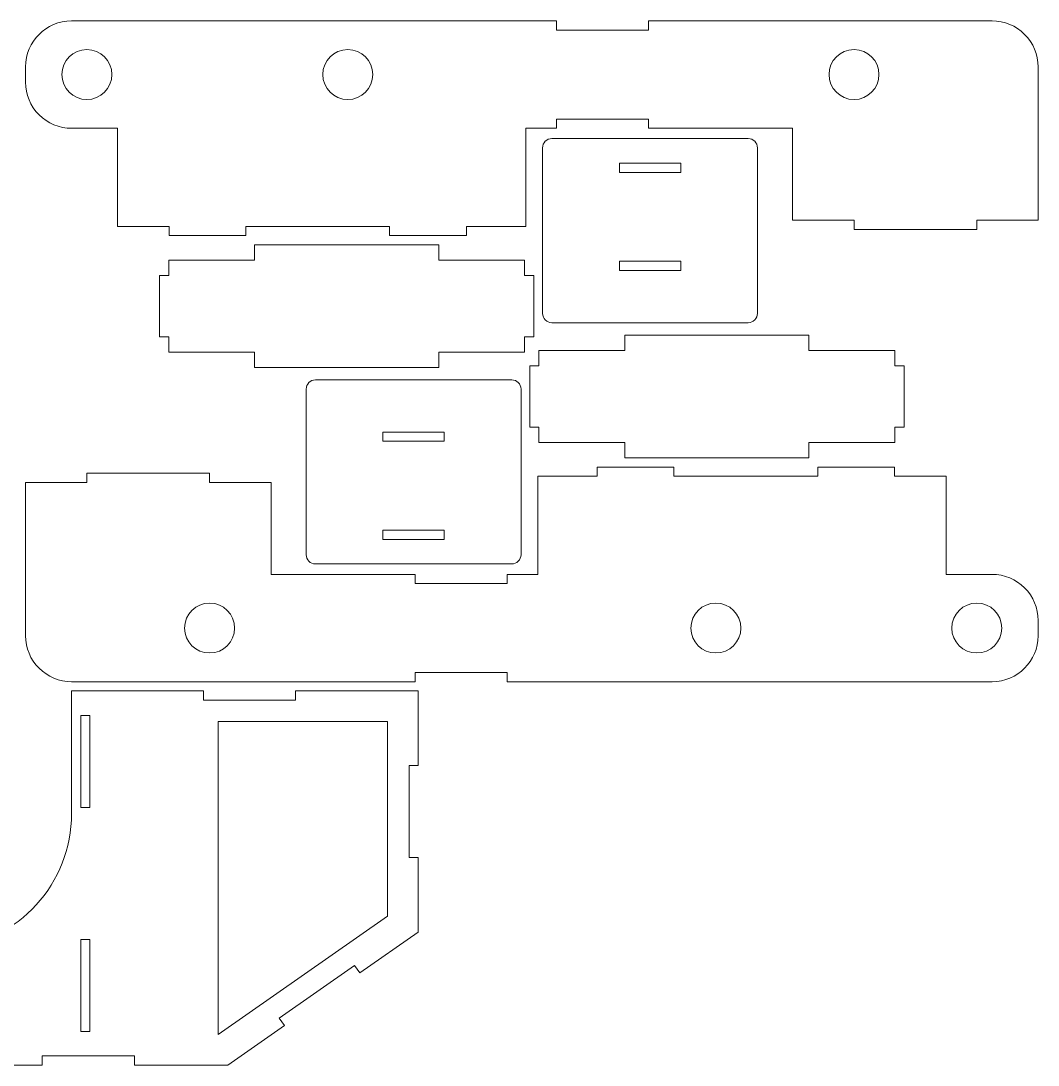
# Model space of a CAD drawing. Header units: millimetres. Extents: x -552 to 552, y -324 to 324.
# Drawn here: x -284 to 47.5, y -22.1 to 318.3 of the extents above; entities that cross this region are included whole.
import ezdxf

# ---------------------------------------------------------------- set-up
doc = ezdxf.new("R2010")
doc.units = ezdxf.units.MM
doc.header["$MEASUREMENT"] = 0
doc.layers.add('Camada 1', color=7, linetype='Continuous')

msp = doc.modelspace()

# ---------------------------------------------------------------- linework, layer by layer
at = {"layer": 'Camada 1', "color": 250, "lineweight": 20}
for points, knots in [([(-109.5236, 318.3241), (-109.5236, 318.3241), (-267.5236, 318.3241), (-267.5236, 318.3241), (-267.5236, 318.3241), (-275.8078, 318.3241), (-282.5236, 311.6084), (-282.5236, 303.3241), (-282.5236, 303.3241), (-282.5236, 303.3241), (-282.5236, 298.3241), (-282.5236, 298.3241), (-282.5236, 298.3241), (-282.5236, 294.3459), (-280.9432, 290.5305), (-278.1302, 287.7175), (-278.1302, 287.7175), (-275.3172, 284.9045), (-271.5018, 283.3241), (-267.5236, 283.3241), (-267.5236, 283.3241), (-267.5236, 283.3241), (-252.5236, 283.3241), (-252.5236, 283.3241), (-252.5236, 283.3241), (-252.5236, 283.3241), (-252.5236, 251.3241), (-252.5236, 251.3241), (-252.5236, 251.3241), (-252.5236, 251.3241), (-235.6903, 251.3241), (-235.6903, 251.3241), (-235.6903, 251.3241), (-235.6903, 251.3241), (-235.6903, 248.3241), (-235.6903, 248.3241), (-235.6903, 248.3241), (-235.6903, 248.3241), (-210.6903, 248.3241), (-210.6903, 248.3241), (-210.6903, 248.3241), (-210.6903, 248.3241), (-210.6903, 251.3241), (-210.6903, 251.3241), (-210.6903, 251.3241), (-210.6903, 251.3241), (-163.8569, 251.3241), (-163.8569, 251.3241), (-163.8569, 251.3241), (-163.8569, 251.3241), (-163.8569, 248.3241), (-163.8569, 248.3241), (-163.8569, 248.3241), (-163.8569, 248.3241), (-138.8569, 248.3241), (-138.8569, 248.3241), (-138.8569, 248.3241), (-138.8569, 248.3241), (-138.8569, 251.3241), (-138.8569, 251.3241), (-138.8569, 251.3241), (-138.8569, 251.3241), (-119.5236, 251.3241), (-119.5236, 251.3241), (-119.5236, 251.3241), (-119.5236, 251.3241), (-119.5236, 283.3241), (-119.5236, 283.3241), (-119.5236, 283.3241), (-119.5236, 283.3241), (-109.5236, 283.3241), (-109.5236, 283.3241), (-109.5236, 283.3241), (-109.5236, 283.3241), (-109.5236, 286.3241), (-109.5236, 286.3241), (-109.5236, 286.3241), (-109.5236, 286.3241), (-79.5236, 286.3241), (-79.5236, 286.3241), (-79.5236, 286.3241), (-79.5236, 286.3241), (-79.5236, 283.3241), (-79.5236, 283.3241), (-79.5236, 283.3241), (-79.5236, 283.3241), (-32.5236, 283.3241), (-32.5236, 283.3241), (-32.5236, 283.3241), (-32.5236, 283.3241), (-32.5236, 253.3241), (-32.5236, 253.3241), (-32.5236, 253.3241), (-32.5236, 253.3241), (-12.5236, 253.3241), (-12.5236, 253.3241), (-12.5236, 253.3241), (-12.5236, 253.3241), (-12.5236, 250.3241), (-12.5236, 250.3241), (-12.5236, 250.3241), (-12.5236, 250.3241), (27.4764, 250.3241), (27.4764, 250.3241), (27.4764, 250.3241), (27.4764, 250.3241), (27.4764, 253.3241), (27.4764, 253.3241), (27.4764, 253.3241), (27.4764, 253.3241), (47.4764, 253.3241), (47.4764, 253.3241), (47.4764, 253.3241), (47.4764, 253.3241), (47.4764, 303.3241), (47.4764, 303.3241), (47.4764, 303.3241), (47.4764, 307.3023), (45.896, 311.1177), (43.083, 313.9307), (43.083, 313.9307), (40.27, 316.7437), (36.4546, 318.3241), (32.4764, 318.3241), (32.4764, 318.3241), (32.4764, 318.3241), (-79.5236, 318.3241), (-79.5236, 318.3241), (-79.5236, 318.3241), (-79.5236, 318.3241), (-79.5236, 315.3241), (-79.5236, 315.3241), (-79.5236, 315.3241), (-79.5236, 315.3241), (-109.5236, 315.3241), (-109.5236, 315.3241), (-109.5236, 315.3241), (-109.5236, 315.3241), (-109.5236, 318.3241), (-109.5236, 318.3241)], [0, 0, 0, 0, 0.02777778, 0.02777778, 0.02777778, 0.02777778, 0.05555556, 0.05555556, 0.05555556, 0.05555556, 0.08333333, 0.08333333, 0.08333333, 0.08333333, 0.11111111, 0.11111111, 0.11111111, 0.11111111, 0.13888889, 0.13888889, 0.13888889, 0.13888889, 0.16666667, 0.16666667, 0.16666667, 0.16666667, 0.19444444, 0.19444444, 0.19444444, 0.19444444, 0.22222222, 0.22222222, 0.22222222, 0.22222222, 0.25, 0.25, 0.25, 0.25, 0.27777778, 0.27777778, 0.27777778, 0.27777778, 0.30555556, 0.30555556, 0.30555556, 0.30555556, 0.33333333, 0.33333333, 0.33333333, 0.33333333, 0.36111111, 0.36111111, 0.36111111, 0.36111111, 0.38888889, 0.38888889, 0.38888889, 0.38888889, 0.41666667, 0.41666667, 0.41666667, 0.41666667, 0.44444444, 0.44444444, 0.44444444, 0.44444444, 0.47222222, 0.47222222, 0.47222222, 0.47222222, 0.5, 0.5, 0.5, 0.5, 0.52777778, 0.52777778, 0.52777778, 0.52777778, 0.55555556, 0.55555556, 0.55555556, 0.55555556, 0.58333333, 0.58333333, 0.58333333, 0.58333333, 0.61111111, 0.61111111, 0.61111111, 0.61111111, 0.63888889, 0.63888889, 0.63888889, 0.63888889, 0.66666667, 0.66666667, 0.66666667, 0.66666667, 0.69444444, 0.69444444, 0.69444444, 0.69444444, 0.72222222, 0.72222222, 0.72222222, 0.72222222, 0.75, 0.75, 0.75, 0.75, 0.77777778, 0.77777778, 0.77777778, 0.77777778, 0.80555556, 0.80555556, 0.80555556, 0.80555556, 0.83333333, 0.83333333, 0.83333333, 0.83333333, 0.86111111, 0.86111111, 0.86111111, 0.86111111, 0.88888889, 0.88888889, 0.88888889, 0.88888889, 0.91666667, 0.91666667, 0.91666667, 0.91666667, 0.94444444, 0.94444444, 0.94444444, 0.94444444, 1, 1, 1, 1]), ([(-254.3842, 300.8241), (-254.3842, 296.3288), (-258.0283, 292.6847), (-262.5236, 292.6847), (-262.5236, 292.6847), (-267.0189, 292.6847), (-270.663, 296.3288), (-270.663, 300.8241), (-270.663, 300.8241), (-270.663, 305.3194), (-267.0188, 308.9635), (-262.5236, 308.9635), (-262.5236, 308.9635), (-258.0283, 308.9635), (-254.3842, 305.3193), (-254.3842, 300.8241)], [0, 0, 0, 0, 0.2, 0.2, 0.2, 0.2, 0.4, 0.4, 0.4, 0.4, 0.6, 0.6, 0.6, 0.6, 1, 1, 1, 1]), ([(-169.3842, 300.8241), (-169.3842, 296.3288), (-173.0283, 292.6847), (-177.5236, 292.6847), (-177.5236, 292.6847), (-182.0189, 292.6847), (-185.663, 296.3288), (-185.663, 300.8241), (-185.663, 300.8241), (-185.663, 305.3194), (-182.0188, 308.9635), (-177.5236, 308.9635), (-177.5236, 308.9635), (-173.0283, 308.9635), (-169.3842, 305.3193), (-169.3842, 300.8241)], [0, 0, 0, 0, 0.2, 0.2, 0.2, 0.2, 0.4, 0.4, 0.4, 0.4, 0.6, 0.6, 0.6, 0.6, 1, 1, 1, 1]), ([(-12.5236, 292.6847), (-17.0189, 292.6847), (-20.663, 296.3288), (-20.663, 300.8241), (-20.663, 300.8241), (-20.663, 305.3194), (-17.0188, 308.9635), (-12.5236, 308.9635), (-12.5236, 308.9635), (-8.0283, 308.9635), (-4.3842, 305.3193), (-4.3842, 300.8241), (-4.3842, 300.8241), (-4.3842, 296.3288), (-8.0283, 292.6847), (-12.5236, 292.6847)], [0, 0, 0, 0, 0.2, 0.2, 0.2, 0.2, 0.4, 0.4, 0.4, 0.4, 0.6, 0.6, 0.6, 0.6, 1, 1, 1, 1]), ([(-114.001, 276.9351), (-114.001, 277.7307), (-113.6849, 278.4938), (-113.1223, 279.0564), (-113.1223, 279.0564), (-112.5597, 279.619), (-111.7966, 279.9351), (-111.001, 279.9351), (-111.001, 279.9351), (-111.001, 279.9351), (-47.001, 279.9351), (-47.001, 279.9351), (-47.001, 279.9351), (-46.2054, 279.9351), (-45.4423, 279.619), (-44.8797, 279.0564), (-44.8797, 279.0564), (-44.3171, 278.4938), (-44.001, 277.7307), (-44.001, 276.9351), (-44.001, 276.9351), (-44.001, 276.9351), (-44.001, 222.9351), (-44.001, 222.9351), (-44.001, 222.9351), (-44.001, 222.1395), (-44.3171, 221.3764), (-44.8797, 220.8138), (-44.8797, 220.8138), (-45.4423, 220.2512), (-46.2054, 219.9351), (-47.001, 219.9351), (-47.001, 219.9351), (-47.001, 219.9351), (-111.001, 219.9351), (-111.001, 219.9351), (-111.001, 219.9351), (-112.6578, 219.9351), (-114.001, 221.2782), (-114.001, 222.9351), (-114.001, 222.9351), (-114.001, 222.9351), (-114.001, 276.9351), (-114.001, 276.9351)], [0, 0, 0, 0, 0.08333333, 0.08333333, 0.08333333, 0.08333333, 0.16666667, 0.16666667, 0.16666667, 0.16666667, 0.25, 0.25, 0.25, 0.25, 0.33333333, 0.33333333, 0.33333333, 0.33333333, 0.41666667, 0.41666667, 0.41666667, 0.41666667, 0.5, 0.5, 0.5, 0.5, 0.58333333, 0.58333333, 0.58333333, 0.58333333, 0.66666667, 0.66666667, 0.66666667, 0.66666667, 0.75, 0.75, 0.75, 0.75, 0.83333333, 0.83333333, 0.83333333, 0.83333333, 1, 1, 1, 1]), ([(-89.001, 268.9351), (-89.001, 268.9351), (-69.001, 268.9351), (-69.001, 268.9351), (-69.001, 268.9351), (-69.001, 268.9351), (-69.001, 271.9351), (-69.001, 271.9351), (-69.001, 271.9351), (-69.001, 271.9351), (-89.001, 271.9351), (-89.001, 271.9351), (-89.001, 271.9351), (-89.001, 271.9351), (-89.001, 268.9351), (-89.001, 268.9351)], [0, 0, 0, 0, 0.2, 0.2, 0.2, 0.2, 0.4, 0.4, 0.4, 0.4, 0.6, 0.6, 0.6, 0.6, 1, 1, 1, 1]), ([(-147.8569, 205.3241), (-147.8569, 205.3241), (-207.8569, 205.3241), (-207.8569, 205.3241), (-207.8569, 205.3241), (-207.8569, 205.3241), (-207.8569, 210.3241), (-207.8569, 210.3241), (-207.8569, 210.3241), (-207.8569, 210.3241), (-235.8569, 210.3241), (-235.8569, 210.3241), (-235.8569, 210.3241), (-235.8569, 210.3241), (-235.8569, 215.3241), (-235.8569, 215.3241), (-235.8569, 215.3241), (-235.8569, 215.3241), (-238.8569, 215.3241), (-238.8569, 215.3241), (-238.8569, 215.3241), (-238.8569, 215.3241), (-238.8569, 235.3241), (-238.8569, 235.3241), (-238.8569, 235.3241), (-238.8569, 235.3241), (-235.8569, 235.3241), (-235.8569, 235.3241), (-235.8569, 235.3241), (-235.8569, 235.3241), (-235.8569, 240.3241), (-235.8569, 240.3241), (-235.8569, 240.3241), (-235.8569, 240.3241), (-207.8569, 240.3241), (-207.8569, 240.3241), (-207.8569, 240.3241), (-207.8569, 240.3241), (-207.8569, 245.3241), (-207.8569, 245.3241), (-207.8569, 245.3241), (-207.8569, 245.3241), (-147.8569, 245.3241), (-147.8569, 245.3241), (-147.8569, 245.3241), (-147.8569, 245.3241), (-147.8569, 240.3241), (-147.8569, 240.3241), (-147.8569, 240.3241), (-147.8569, 240.3241), (-119.8569, 240.3241), (-119.8569, 240.3241), (-119.8569, 240.3241), (-119.8569, 240.3241), (-119.8569, 235.3241), (-119.8569, 235.3241), (-119.8569, 235.3241), (-119.8569, 235.3241), (-116.8569, 235.3241), (-116.8569, 235.3241), (-116.8569, 235.3241), (-116.8569, 235.3241), (-116.8569, 215.3241), (-116.8569, 215.3241), (-116.8569, 215.3241), (-116.8569, 215.3241), (-119.8569, 215.3241), (-119.8569, 215.3241), (-119.8569, 215.3241), (-119.8569, 215.3241), (-119.8569, 210.3241), (-119.8569, 210.3241), (-119.8569, 210.3241), (-119.8569, 210.3241), (-147.8569, 210.3241), (-147.8569, 210.3241), (-147.8569, 210.3241), (-147.8569, 210.3241), (-147.8569, 205.3241), (-147.8569, 205.3241)], [0, 0, 0, 0, 0.04761905, 0.04761905, 0.04761905, 0.04761905, 0.0952381, 0.0952381, 0.0952381, 0.0952381, 0.14285714, 0.14285714, 0.14285714, 0.14285714, 0.19047619, 0.19047619, 0.19047619, 0.19047619, 0.23809524, 0.23809524, 0.23809524, 0.23809524, 0.28571429, 0.28571429, 0.28571429, 0.28571429, 0.33333333, 0.33333333, 0.33333333, 0.33333333, 0.38095238, 0.38095238, 0.38095238, 0.38095238, 0.42857143, 0.42857143, 0.42857143, 0.42857143, 0.47619048, 0.47619048, 0.47619048, 0.47619048, 0.52380952, 0.52380952, 0.52380952, 0.52380952, 0.57142857, 0.57142857, 0.57142857, 0.57142857, 0.61904762, 0.61904762, 0.61904762, 0.61904762, 0.66666667, 0.66666667, 0.66666667, 0.66666667, 0.71428571, 0.71428571, 0.71428571, 0.71428571, 0.76190476, 0.76190476, 0.76190476, 0.76190476, 0.80952381, 0.80952381, 0.80952381, 0.80952381, 0.85714286, 0.85714286, 0.85714286, 0.85714286, 0.9047619, 0.9047619, 0.9047619, 0.9047619, 1, 1, 1, 1]), ([(-69.001, 239.9351), (-69.001, 239.9351), (-89.001, 239.9351), (-89.001, 239.9351), (-89.001, 239.9351), (-89.001, 239.9351), (-89.001, 236.9351), (-89.001, 236.9351), (-89.001, 236.9351), (-89.001, 236.9351), (-69.001, 236.9351), (-69.001, 236.9351), (-69.001, 236.9351), (-69.001, 236.9351), (-69.001, 239.9351), (-69.001, 239.9351)], [0, 0, 0, 0, 0.2, 0.2, 0.2, 0.2, 0.4, 0.4, 0.4, 0.4, 0.6, 0.6, 0.6, 0.6, 1, 1, 1, 1]), ([(-87.1903, 215.8774), (-87.1903, 215.8774), (-27.1903, 215.8774), (-27.1903, 215.8774), (-27.1903, 215.8774), (-27.1903, 215.8774), (-27.1903, 210.8774), (-27.1903, 210.8774), (-27.1903, 210.8774), (-27.1903, 210.8774), (0.8097, 210.8774), (0.8097, 210.8774), (0.8097, 210.8774), (0.8097, 210.8774), (0.8097, 205.8774), (0.8097, 205.8774), (0.8097, 205.8774), (0.8097, 205.8774), (3.8097, 205.8774), (3.8097, 205.8774), (3.8097, 205.8774), (3.8097, 205.8774), (3.8097, 185.8774), (3.8097, 185.8774), (3.8097, 185.8774), (3.8097, 185.8774), (0.8097, 185.8774), (0.8097, 185.8774), (0.8097, 185.8774), (0.8097, 185.8774), (0.8097, 180.8774), (0.8097, 180.8774), (0.8097, 180.8774), (0.8097, 180.8774), (-27.1903, 180.8774), (-27.1903, 180.8774), (-27.1903, 180.8774), (-27.1903, 180.8774), (-27.1903, 175.8774), (-27.1903, 175.8774), (-27.1903, 175.8774), (-27.1903, 175.8774), (-87.1903, 175.8774), (-87.1903, 175.8774), (-87.1903, 175.8774), (-87.1903, 175.8774), (-87.1903, 180.8774), (-87.1903, 180.8774), (-87.1903, 180.8774), (-87.1903, 180.8774), (-115.1903, 180.8774), (-115.1903, 180.8774), (-115.1903, 180.8774), (-115.1903, 180.8774), (-115.1903, 185.8774), (-115.1903, 185.8774), (-115.1903, 185.8774), (-115.1903, 185.8774), (-118.1903, 185.8774), (-118.1903, 185.8774), (-118.1903, 185.8774), (-118.1903, 185.8774), (-118.1903, 205.8774), (-118.1903, 205.8774), (-118.1903, 205.8774), (-118.1903, 205.8774), (-115.1903, 205.8774), (-115.1903, 205.8774), (-115.1903, 205.8774), (-115.1903, 205.8774), (-115.1903, 210.8774), (-115.1903, 210.8774), (-115.1903, 210.8774), (-115.1903, 210.8774), (-87.1903, 210.8774), (-87.1903, 210.8774), (-87.1903, 210.8774), (-87.1903, 210.8774), (-87.1903, 215.8774), (-87.1903, 215.8774)], [0, 0, 0, 0, 0.04761905, 0.04761905, 0.04761905, 0.04761905, 0.0952381, 0.0952381, 0.0952381, 0.0952381, 0.14285714, 0.14285714, 0.14285714, 0.14285714, 0.19047619, 0.19047619, 0.19047619, 0.19047619, 0.23809524, 0.23809524, 0.23809524, 0.23809524, 0.28571429, 0.28571429, 0.28571429, 0.28571429, 0.33333333, 0.33333333, 0.33333333, 0.33333333, 0.38095238, 0.38095238, 0.38095238, 0.38095238, 0.42857143, 0.42857143, 0.42857143, 0.42857143, 0.47619048, 0.47619048, 0.47619048, 0.47619048, 0.52380952, 0.52380952, 0.52380952, 0.52380952, 0.57142857, 0.57142857, 0.57142857, 0.57142857, 0.61904762, 0.61904762, 0.61904762, 0.61904762, 0.66666667, 0.66666667, 0.66666667, 0.66666667, 0.71428571, 0.71428571, 0.71428571, 0.71428571, 0.76190476, 0.76190476, 0.76190476, 0.76190476, 0.80952381, 0.80952381, 0.80952381, 0.80952381, 0.85714286, 0.85714286, 0.85714286, 0.85714286, 0.9047619, 0.9047619, 0.9047619, 0.9047619, 1, 1, 1, 1]), ([(-121.0462, 144.2664), (-121.0462, 143.4708), (-121.3623, 142.7077), (-121.9249, 142.1451), (-121.9249, 142.1451), (-122.4875, 141.5825), (-123.2506, 141.2664), (-124.0462, 141.2664), (-124.0462, 141.2664), (-124.0462, 141.2664), (-188.0462, 141.2664), (-188.0462, 141.2664), (-188.0462, 141.2664), (-188.8418, 141.2664), (-189.6049, 141.5825), (-190.1675, 142.1451), (-190.1675, 142.1451), (-190.7301, 142.7077), (-191.0462, 143.4708), (-191.0462, 144.2664), (-191.0462, 144.2664), (-191.0462, 144.2664), (-191.0462, 198.2664), (-191.0462, 198.2664), (-191.0462, 198.2664), (-191.0462, 199.062), (-190.7301, 199.8251), (-190.1675, 200.3877), (-190.1675, 200.3877), (-189.6049, 200.9503), (-188.8418, 201.2664), (-188.0462, 201.2664), (-188.0462, 201.2664), (-188.0462, 201.2664), (-124.0462, 201.2664), (-124.0462, 201.2664), (-124.0462, 201.2664), (-122.3894, 201.2664), (-121.0462, 199.9233), (-121.0462, 198.2664), (-121.0462, 198.2664), (-121.0462, 198.2664), (-121.0462, 144.2664), (-121.0462, 144.2664)], [0, 0, 0, 0, 0.08333333, 0.08333333, 0.08333333, 0.08333333, 0.16666667, 0.16666667, 0.16666667, 0.16666667, 0.25, 0.25, 0.25, 0.25, 0.33333333, 0.33333333, 0.33333333, 0.33333333, 0.41666667, 0.41666667, 0.41666667, 0.41666667, 0.5, 0.5, 0.5, 0.5, 0.58333333, 0.58333333, 0.58333333, 0.58333333, 0.66666667, 0.66666667, 0.66666667, 0.66666667, 0.75, 0.75, 0.75, 0.75, 0.83333333, 0.83333333, 0.83333333, 0.83333333, 1, 1, 1, 1]), ([(-166.0462, 181.2664), (-166.0462, 181.2664), (-146.0462, 181.2664), (-146.0462, 181.2664), (-146.0462, 181.2664), (-146.0462, 181.2664), (-146.0462, 184.2664), (-146.0462, 184.2664), (-146.0462, 184.2664), (-146.0462, 184.2664), (-166.0462, 184.2664), (-166.0462, 184.2664), (-166.0462, 184.2664), (-166.0462, 184.2664), (-166.0462, 181.2664), (-166.0462, 181.2664)], [0, 0, 0, 0, 0.2, 0.2, 0.2, 0.2, 0.4, 0.4, 0.4, 0.4, 0.6, 0.6, 0.6, 0.6, 1, 1, 1, 1]), ([(-125.5236, 102.8774), (-125.5236, 102.8774), (32.4764, 102.8774), (32.4764, 102.8774), (32.4764, 102.8774), (40.7606, 102.8774), (47.4764, 109.5931), (47.4764, 117.8774), (47.4764, 117.8774), (47.4764, 117.8774), (47.4764, 122.8774), (47.4764, 122.8774), (47.4764, 122.8774), (47.4764, 126.8556), (45.896, 130.671), (43.083, 133.484), (43.083, 133.484), (40.27, 136.297), (36.4546, 137.8774), (32.4764, 137.8774), (32.4764, 137.8774), (32.4764, 137.8774), (17.4764, 137.8774), (17.4764, 137.8774), (17.4764, 137.8774), (17.4764, 137.8774), (17.4764, 169.8774), (17.4764, 169.8774), (17.4764, 169.8774), (17.4764, 169.8774), (0.6431, 169.8774), (0.6431, 169.8774), (0.6431, 169.8774), (0.6431, 169.8774), (0.6431, 172.8774), (0.6431, 172.8774), (0.6431, 172.8774), (0.6431, 172.8774), (-24.3569, 172.8774), (-24.3569, 172.8774), (-24.3569, 172.8774), (-24.3569, 172.8774), (-24.3569, 169.8774), (-24.3569, 169.8774), (-24.3569, 169.8774), (-24.3569, 169.8774), (-71.1903, 169.8774), (-71.1903, 169.8774), (-71.1903, 169.8774), (-71.1903, 169.8774), (-71.1903, 172.8774), (-71.1903, 172.8774), (-71.1903, 172.8774), (-71.1903, 172.8774), (-96.1903, 172.8774), (-96.1903, 172.8774), (-96.1903, 172.8774), (-96.1903, 172.8774), (-96.1903, 169.8774), (-96.1903, 169.8774), (-96.1903, 169.8774), (-96.1903, 169.8774), (-115.5236, 169.8774), (-115.5236, 169.8774), (-115.5236, 169.8774), (-115.5236, 169.8774), (-115.5236, 137.8774), (-115.5236, 137.8774), (-115.5236, 137.8774), (-115.5236, 137.8774), (-125.5236, 137.8774), (-125.5236, 137.8774), (-125.5236, 137.8774), (-125.5236, 137.8774), (-125.5236, 134.8774), (-125.5236, 134.8774), (-125.5236, 134.8774), (-125.5236, 134.8774), (-155.5236, 134.8774), (-155.5236, 134.8774), (-155.5236, 134.8774), (-155.5236, 134.8774), (-155.5236, 137.8774), (-155.5236, 137.8774), (-155.5236, 137.8774), (-155.5236, 137.8774), (-202.5236, 137.8774), (-202.5236, 137.8774), (-202.5236, 137.8774), (-202.5236, 137.8774), (-202.5236, 167.8774), (-202.5236, 167.8774), (-202.5236, 167.8774), (-202.5236, 167.8774), (-222.5236, 167.8774), (-222.5236, 167.8774), (-222.5236, 167.8774), (-222.5236, 167.8774), (-222.5236, 170.8774), (-222.5236, 170.8774), (-222.5236, 170.8774), (-222.5236, 170.8774), (-262.5236, 170.8774), (-262.5236, 170.8774), (-262.5236, 170.8774), (-262.5236, 170.8774), (-262.5236, 167.8774), (-262.5236, 167.8774), (-262.5236, 167.8774), (-262.5236, 167.8774), (-282.5236, 167.8774), (-282.5236, 167.8774), (-282.5236, 167.8774), (-282.5236, 167.8774), (-282.5236, 117.8774), (-282.5236, 117.8774), (-282.5236, 117.8774), (-282.5236, 113.8992), (-280.9432, 110.0838), (-278.1302, 107.2708), (-278.1302, 107.2708), (-275.3172, 104.4578), (-271.5018, 102.8774), (-267.5236, 102.8774), (-267.5236, 102.8774), (-267.5236, 102.8774), (-155.5236, 102.8774), (-155.5236, 102.8774), (-155.5236, 102.8774), (-155.5236, 102.8774), (-155.5236, 105.8774), (-155.5236, 105.8774), (-155.5236, 105.8774), (-155.5236, 105.8774), (-125.5236, 105.8774), (-125.5236, 105.8774), (-125.5236, 105.8774), (-125.5236, 105.8774), (-125.5236, 102.8774), (-125.5236, 102.8774)], [0, 0, 0, 0, 0.02777778, 0.02777778, 0.02777778, 0.02777778, 0.05555556, 0.05555556, 0.05555556, 0.05555556, 0.08333333, 0.08333333, 0.08333333, 0.08333333, 0.11111111, 0.11111111, 0.11111111, 0.11111111, 0.13888889, 0.13888889, 0.13888889, 0.13888889, 0.16666667, 0.16666667, 0.16666667, 0.16666667, 0.19444444, 0.19444444, 0.19444444, 0.19444444, 0.22222222, 0.22222222, 0.22222222, 0.22222222, 0.25, 0.25, 0.25, 0.25, 0.27777778, 0.27777778, 0.27777778, 0.27777778, 0.30555556, 0.30555556, 0.30555556, 0.30555556, 0.33333333, 0.33333333, 0.33333333, 0.33333333, 0.36111111, 0.36111111, 0.36111111, 0.36111111, 0.38888889, 0.38888889, 0.38888889, 0.38888889, 0.41666667, 0.41666667, 0.41666667, 0.41666667, 0.44444444, 0.44444444, 0.44444444, 0.44444444, 0.47222222, 0.47222222, 0.47222222, 0.47222222, 0.5, 0.5, 0.5, 0.5, 0.52777778, 0.52777778, 0.52777778, 0.52777778, 0.55555556, 0.55555556, 0.55555556, 0.55555556, 0.58333333, 0.58333333, 0.58333333, 0.58333333, 0.61111111, 0.61111111, 0.61111111, 0.61111111, 0.63888889, 0.63888889, 0.63888889, 0.63888889, 0.66666667, 0.66666667, 0.66666667, 0.66666667, 0.69444444, 0.69444444, 0.69444444, 0.69444444, 0.72222222, 0.72222222, 0.72222222, 0.72222222, 0.75, 0.75, 0.75, 0.75, 0.77777778, 0.77777778, 0.77777778, 0.77777778, 0.80555556, 0.80555556, 0.80555556, 0.80555556, 0.83333333, 0.83333333, 0.83333333, 0.83333333, 0.86111111, 0.86111111, 0.86111111, 0.86111111, 0.88888889, 0.88888889, 0.88888889, 0.88888889, 0.91666667, 0.91666667, 0.91666667, 0.91666667, 0.94444444, 0.94444444, 0.94444444, 0.94444444, 1, 1, 1, 1]), ([(-146.0462, 152.2664), (-146.0462, 152.2664), (-166.0462, 152.2664), (-166.0462, 152.2664), (-166.0462, 152.2664), (-166.0462, 152.2664), (-166.0462, 149.2664), (-166.0462, 149.2664), (-166.0462, 149.2664), (-166.0462, 149.2664), (-146.0462, 149.2664), (-146.0462, 149.2664), (-146.0462, 149.2664), (-146.0462, 149.2664), (-146.0462, 152.2664), (-146.0462, 152.2664)], [0, 0, 0, 0, 0.2, 0.2, 0.2, 0.2, 0.4, 0.4, 0.4, 0.4, 0.6, 0.6, 0.6, 0.6, 1, 1, 1, 1]), ([(-222.5236, 128.5168), (-218.0283, 128.5168), (-214.3842, 124.8727), (-214.3842, 120.3774), (-214.3842, 120.3774), (-214.3842, 115.8821), (-218.0284, 112.238), (-222.5236, 112.238), (-222.5236, 112.238), (-227.0189, 112.238), (-230.663, 115.8822), (-230.663, 120.3774), (-230.663, 120.3774), (-230.663, 124.8727), (-227.0189, 128.5168), (-222.5236, 128.5168)], [0, 0, 0, 0, 0.2, 0.2, 0.2, 0.2, 0.4, 0.4, 0.4, 0.4, 0.6, 0.6, 0.6, 0.6, 1, 1, 1, 1]), ([(-65.663, 120.3774), (-65.663, 124.8727), (-62.0189, 128.5168), (-57.5236, 128.5168), (-57.5236, 128.5168), (-53.0283, 128.5168), (-49.3842, 124.8727), (-49.3842, 120.3774), (-49.3842, 120.3774), (-49.3842, 115.8821), (-53.0284, 112.238), (-57.5236, 112.238), (-57.5236, 112.238), (-62.0189, 112.238), (-65.663, 115.8822), (-65.663, 120.3774)], [0, 0, 0, 0, 0.2, 0.2, 0.2, 0.2, 0.4, 0.4, 0.4, 0.4, 0.6, 0.6, 0.6, 0.6, 1, 1, 1, 1]), ([(19.337, 120.3774), (19.337, 124.8727), (22.9811, 128.5168), (27.4764, 128.5168), (27.4764, 128.5168), (31.9717, 128.5168), (35.6158, 124.8727), (35.6158, 120.3774), (35.6158, 120.3774), (35.6158, 115.8821), (31.9716, 112.238), (27.4764, 112.238), (27.4764, 112.238), (22.9811, 112.238), (19.337, 115.8822), (19.337, 120.3774)], [0, 0, 0, 0, 0.2, 0.2, 0.2, 0.2, 0.4, 0.4, 0.4, 0.4, 0.6, 0.6, 0.6, 0.6, 1, 1, 1, 1]), ([(-157.5236, 75.5478), (-157.5236, 75.5478), (-157.5236, 45.5478), (-157.5236, 45.5478), (-157.5236, 45.5478), (-157.5236, 45.5478), (-154.5236, 45.5478), (-154.5236, 45.5478), (-154.5236, 45.5478), (-154.5236, 45.5478), (-154.5236, 21.2182), (-154.5236, 21.2182), (-154.5236, 21.2182), (-154.5236, 21.2182), (-173.5581, 7.9242), (-173.5581, 7.9242), (-173.5581, 7.9242), (-173.5581, 7.9242), (-175.2758, 10.3838), (-175.2758, 10.3838), (-175.2758, 10.3838), (-175.2758, 10.3838), (-199.8711, -6.7939), (-199.8711, -6.7939), (-199.8711, -6.7939), (-199.8711, -6.7939), (-198.1534, -9.2534), (-198.1534, -9.2534), (-198.1534, -9.2534), (-198.1534, -9.2534), (-216.5797, -22.1226), (-216.5797, -22.1226), (-216.5797, -22.1226), (-216.5797, -22.1226), (-247.0516, -22.1226), (-247.0516, -22.1226), (-247.0516, -22.1226), (-247.0516, -22.1226), (-247.0516, -19.1226), (-247.0516, -19.1226), (-247.0516, -19.1226), (-247.0516, -19.1226), (-277.0516, -19.1226), (-277.0516, -19.1226), (-277.0516, -19.1226), (-277.0516, -19.1226), (-277.0516, -22.1226), (-277.0516, -22.1226), (-277.0516, -22.1226), (-277.0516, -22.1226), (-307.5236, -22.1226), (-307.5236, -22.1226), (-307.5236, -22.1226), (-307.5236, -22.1226), (-307.5236, 15.8774), (-307.5236, 15.8774), (-307.5236, 15.8774), (-284.8427, 18.0424), (-267.5236, 37.0934), (-267.5236, 59.8774), (-267.5236, 59.8774), (-267.5236, 59.8774), (-267.5236, 99.8774), (-267.5236, 99.8774), (-267.5236, 99.8774), (-267.5236, 99.8774), (-224.5236, 99.8774), (-224.5236, 99.8774), (-224.5236, 99.8774), (-224.5236, 99.8774), (-224.5236, 96.8774), (-224.5236, 96.8774), (-224.5236, 96.8774), (-224.5236, 96.8774), (-194.5236, 96.8774), (-194.5236, 96.8774), (-194.5236, 96.8774), (-194.5236, 96.8774), (-194.5236, 99.8774), (-194.5236, 99.8774), (-194.5236, 99.8774), (-194.5236, 99.8774), (-154.5236, 99.8774), (-154.5236, 99.8774), (-154.5236, 99.8774), (-154.5236, 99.8774), (-154.5236, 75.5478), (-154.5236, 75.5478), (-154.5236, 75.5478), (-154.5236, 75.5478), (-157.5236, 75.5478), (-157.5236, 75.5478)], [0, 0, 0, 0, 0.04166667, 0.04166667, 0.04166667, 0.04166667, 0.08333333, 0.08333333, 0.08333333, 0.08333333, 0.125, 0.125, 0.125, 0.125, 0.16666667, 0.16666667, 0.16666667, 0.16666667, 0.20833333, 0.20833333, 0.20833333, 0.20833333, 0.25, 0.25, 0.25, 0.25, 0.29166667, 0.29166667, 0.29166667, 0.29166667, 0.33333333, 0.33333333, 0.33333333, 0.33333333, 0.375, 0.375, 0.375, 0.375, 0.41666667, 0.41666667, 0.41666667, 0.41666667, 0.45833333, 0.45833333, 0.45833333, 0.45833333, 0.5, 0.5, 0.5, 0.5, 0.54166667, 0.54166667, 0.54166667, 0.54166667, 0.58333333, 0.58333333, 0.58333333, 0.58333333, 0.625, 0.625, 0.625, 0.625, 0.66666667, 0.66666667, 0.66666667, 0.66666667, 0.70833333, 0.70833333, 0.70833333, 0.70833333, 0.75, 0.75, 0.75, 0.75, 0.79166667, 0.79166667, 0.79166667, 0.79166667, 0.83333333, 0.83333333, 0.83333333, 0.83333333, 0.875, 0.875, 0.875, 0.875, 0.91666667, 0.91666667, 0.91666667, 0.91666667, 1, 1, 1, 1]), ([(-261.5236, 61.8774), (-261.5236, 61.8774), (-261.5236, 91.8774), (-261.5236, 91.8774), (-261.5236, 91.8774), (-261.5236, 91.8774), (-264.5236, 91.8774), (-264.5236, 91.8774), (-264.5236, 91.8774), (-264.5236, 91.8774), (-264.5236, 61.8774), (-264.5236, 61.8774), (-264.5236, 61.8774), (-264.5236, 61.8774), (-261.5236, 61.8774), (-261.5236, 61.8774)], [0, 0, 0, 0, 0.2, 0.2, 0.2, 0.2, 0.4, 0.4, 0.4, 0.4, 0.6, 0.6, 0.6, 0.6, 1, 1, 1, 1]), ([(-219.7261, 89.8774), (-219.7261, 89.8774), (-219.7261, -12.1226), (-219.7261, -12.1226), (-219.7261, -12.1226), (-219.7261, -12.1226), (-164.5236, 26.4315), (-164.5236, 26.4315), (-164.5236, 26.4315), (-164.5236, 26.4315), (-164.5236, 89.8774), (-164.5236, 89.8774), (-164.5236, 89.8774), (-164.5236, 89.8774), (-219.7261, 89.8774), (-219.7261, 89.8774)], [0, 0, 0, 0, 0.2, 0.2, 0.2, 0.2, 0.4, 0.4, 0.4, 0.4, 0.6, 0.6, 0.6, 0.6, 1, 1, 1, 1]), ([(-261.5236, -11.1226), (-261.5236, -11.1226), (-261.5236, 18.8774), (-261.5236, 18.8774), (-261.5236, 18.8774), (-261.5236, 18.8774), (-264.5236, 18.8774), (-264.5236, 18.8774), (-264.5236, 18.8774), (-264.5236, 18.8774), (-264.5236, -11.1226), (-264.5236, -11.1226), (-264.5236, -11.1226), (-264.5236, -11.1226), (-261.5236, -11.1226), (-261.5236, -11.1226)], [0, 0, 0, 0, 0.2, 0.2, 0.2, 0.2, 0.4, 0.4, 0.4, 0.4, 0.6, 0.6, 0.6, 0.6, 1, 1, 1, 1])]:
    msp.add_open_spline(points, degree=3, knots=knots, dxfattribs=at)

doc.saveas('drawing.dxf')
